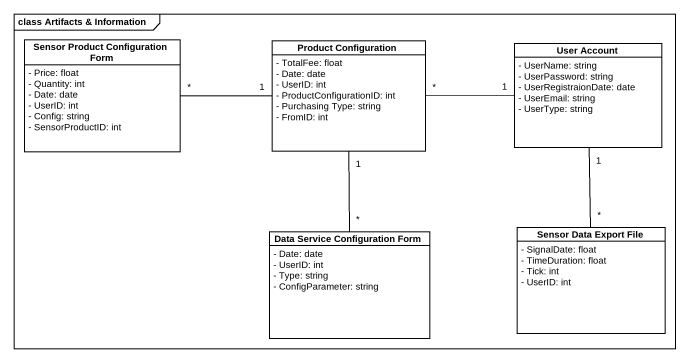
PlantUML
@startuml
mainframe class Artifacts & Information
hide circle
hide empty members
skinparam classAttributeIconSize 0
class "Sensor Product Configuration Form" as Sensor_Product {
  - Price: float
  - Quantity: int
  - Date: date
  - UserID: int
  - Config: string
  - SensorProductID: int
}
class "Product Configuration" as Product_Configuration {
  - TotalFee: float
  - Date: date
  - UserID: int
  - ProductConfigurationID: int
  - Purchasing Type: string
  - FromID: int
}
class "User Account" as User_Account {
  - UserName: string
  - UserPassword: string
  - UserRegistraionDate: date
  - UserEmail: string
  - UserType: string
}
class "Data Service Configuration Form" as Data_Service_Configuration {
  - Date: date
  - UserID: int
  - Type: string
  - ConfigParameter: string
}
class "Sensor Data Export File" as Sensor_Data_Export_File {
  - SignalDate: float
  - TimeDuration: float
  - Tick: int
  - UserID: int
}
Sensor_Product "*" -right- "1" Product_Configuration
Product_Configuration "*" -right- "1" User_Account
Product_Configuration "1" -- "*" Data_Service_Configuration
User_Account "1" -- "*" Sensor_Data_Export_File
@enduml
